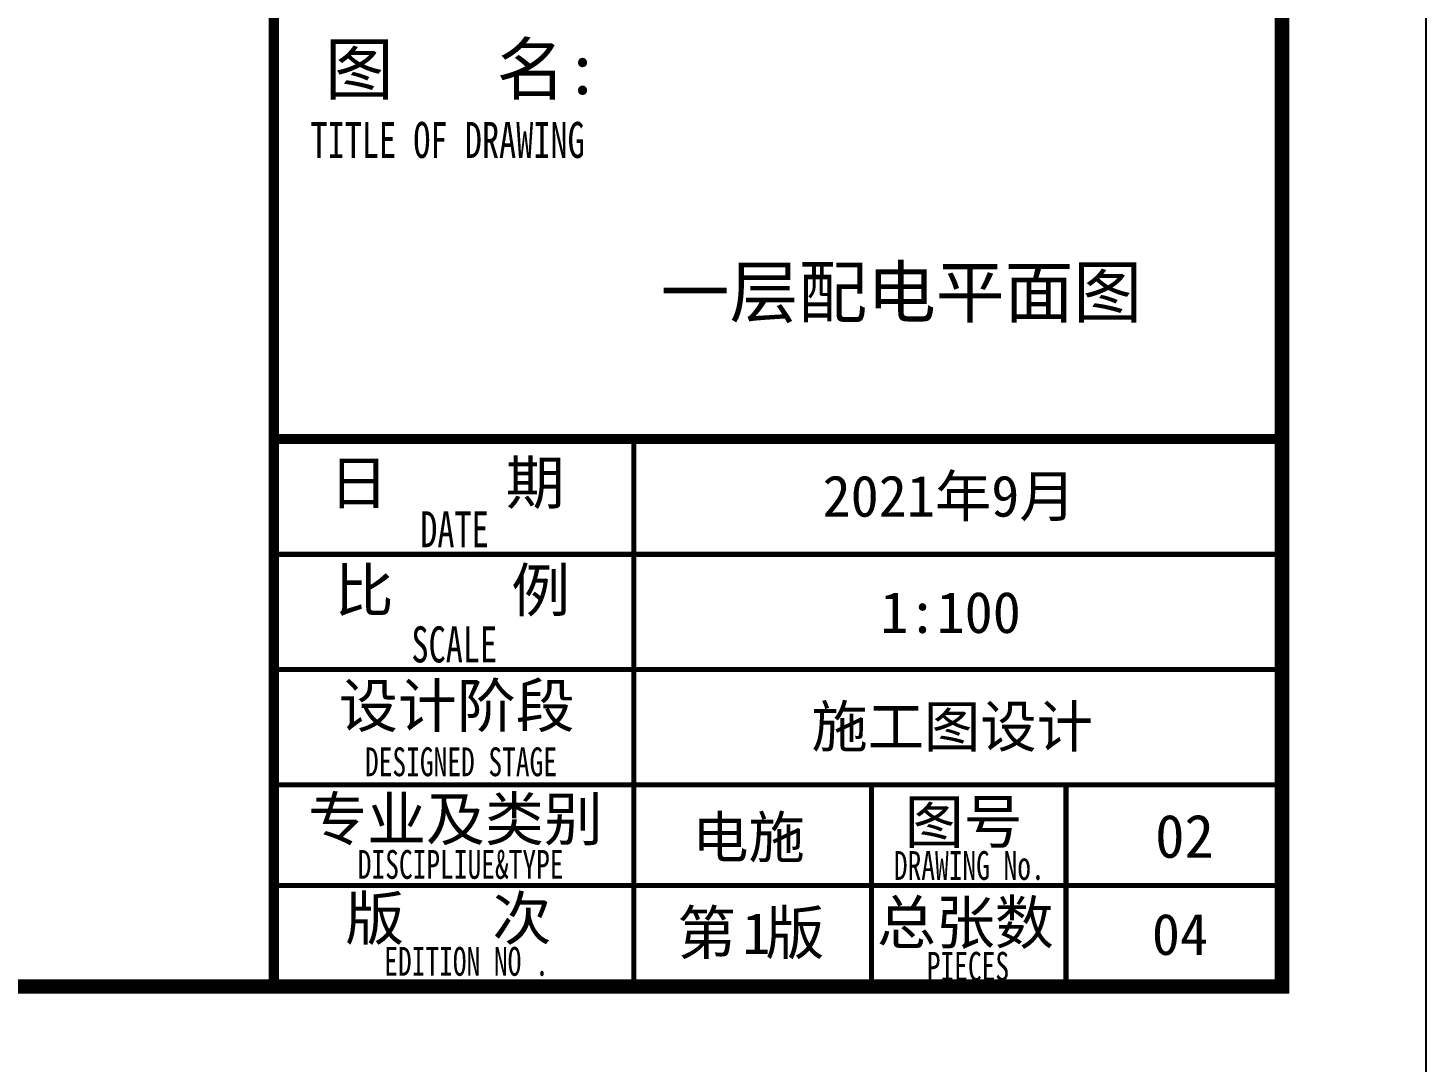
# Model space of a CAD drawing. Extents: x 621174 to 1725648, y -986053 to 860327.
# Drawn here: x 746903 to 756610, y -901578 to -894398 of the extents above; entities that cross this region are included whole.
import ezdxf

# ---------------------------------------------------------------- set-up
doc = ezdxf.new("R2010")
doc.units = 0
doc.header["$LTSCALE"] = 1000
doc.header["$MEASUREMENT"] = 0
for name, color, linetype in [('C-Sheet-图框', 101, 'Continuous'), ('图框', 140, 'Continuous'), ('图签文字', 147, 'Continuous'), ('折板线', 8, 'Continuous')]:
    doc.layers.add(name, color=color, linetype=linetype)
doc.layers.add('图签', color=147, linetype='Continuous', lineweight=18)
doc.styles.add('宋体', font='', dxfattribs={"height": 50})
doc.styles.add('建筑图签-1', font='simhei.ttf', dxfattribs={"width": 0.7})
doc.styles.get('宋体').set_extended_font_data('SimSun')

# ---------------------------------------------------------------- blocks, each defined once
blk = doc.blocks.new('2q3q2342q35q2343r5q23rwetr')
at = {"layer": '图框'}
for points, const_width in [([(3527617.7, 3121310.1), (3527617.7, 3161310.1)], 70), ([(3527617.7, 3125110.4), (3534617.7, 3125110.4)], 70), ([(3530117.7, 3122710.4), (3530117.7, 3125110.4)], 35), ([(3527617.7, 3124310.4), (3534617.7, 3124310.4)], 35), ([(3527617.7, 3123510.4), (3534617.7, 3123510.4)], 35), ([(3527617.7, 3122710.4), (3534617.7, 3122710.4)], 35), ([(3527617.7, 3122710.4), (3534117.7, 3122710.4)], 35), ([(3530117.7, 3121310.4), (3530117.7, 3122710.4)], 35), ([(3531767.7, 3121310.4), (3531767.7, 3122710.4)], 35), ([(3531767.7, 3121310.4), (3531767.7, 3122710.4)], 35), ([(3531767.7, 3121310.4), (3531767.7, 3122710.4)], 35), ([(3533117.7, 3121310.1), (3533117.7, 3122710.1)], 35), ([(3527617.7, 3122010.4), (3531767.7, 3122010.4)], 35), ([(3531767.7, 3122010.1), (3534617.7, 3122010.1)], 35)]:
    blk.add_lwpolyline(points, dxfattribs=dict(at, const_width=const_width))
at = {"layer": '图签', "color": 154, "style": '宋体'}
for s, p in [('2021年9月', (3531427.6, 3124571.8)), ('施工图设计', (3531350, 3122971.8)), ('电施', (3530521.9, 3122202.9)), ('04', (3533714.2, 3121529.1))]:
    blk.add_text(s, height=286.68, dxfattribs=at).set_placement(p)
at = {"layer": '图签', "color": 1, "style": '宋体'}
for s, height, p in [('1:100', 286.68, (3531829, 3123764.2)), ('1', 286.7, (3530870.9, 3121535.2))]:
    blk.add_text(s, height=height, dxfattribs=at).set_placement(p)
at = {"layer": '图签文字', "color": 7, "style": '建筑图签-1'}
for s, height, p in [('图   名:', 350, (3527973, 3127505.2)), ('日    期', 300, (3528001.5, 3124658.9)), ('比    例', 300, (3528039.9, 3123911.7)), ('设计阶段', 300, (3528069.6, 3123109.8)), ('专业及类别', 300, (3527855.7, 3122323.2)), ('图号', 300, (3531998.5, 3122304.5)), ('版   次 ', 300, (3528113.7, 3121633.1)), ('第 版', 300, (3530418.4, 3121533.5)), ('总张数', 300, (3531805.5, 3121604.5))]:
    blk.add_text(s, height=height, dxfattribs=at).set_placement(p)
at = {"layer": '图签文字', "style": '建筑图签-1', "width": 0.7}
for s, height, p in [('TITLE OF DRAWING', 250, (3527871.7, 3127062.6)), ('DATE', 250, (3528634.1, 3124359.3)), ('SCALE', 250, (3528572.9, 3123560)), ('DESIGNED STAGE', 200, (3528250.3, 3122769.9)), ('DISCIPLIUE&TYPE', 200, (3528200.5, 3122057.2)), ('DRAWING No.', 200, (3531922.7, 3122050)), ('EDITION NO .', 200, (3528384.2, 3121384.2)), ('PIECES', 200, (3532151.4, 3121350))]:
    blk.add_text(s, height=height, dxfattribs=at).set_placement(p)

msp = doc.modelspace()

# ---------------------------------------------------------------- linework, layer by layer
at = {"layer": '图框'}
msp.add_lwpolyline([(697210.1, -902053.4), (756610.1, -902053.4), (756610.1, -860053.4), (697210.1, -860053.4)], close=True, dxfattribs=at)
at = {"layer": '图框', "const_width": 100}
msp.add_lwpolyline([(699710.1, -901053.4), (755610.1, -901053.4), (755610.1, -861053.4), (699710.1, -861053.4)], close=True, dxfattribs=at)

# ---------------------------------------------------------------- block references
at = {"layer": '折板线'}
msp.add_blockref('2q3q2342q35q2343r5q23rwetr', (-2779007.6, -4022363.5), dxfattribs=at)

# ---------------------------------------------------------------- texts
at = {"layer": 'C-Sheet-图框', "color": 1, "style": '宋体'}
for s, height, p in [('一层配电平面图', 350, (751296.8, -896406.6)), ('02', 300, (754729, -900159.9))]:
    msp.add_text(s, height=height, dxfattribs=at).set_placement(p)

doc.saveas('drawing.dxf')
